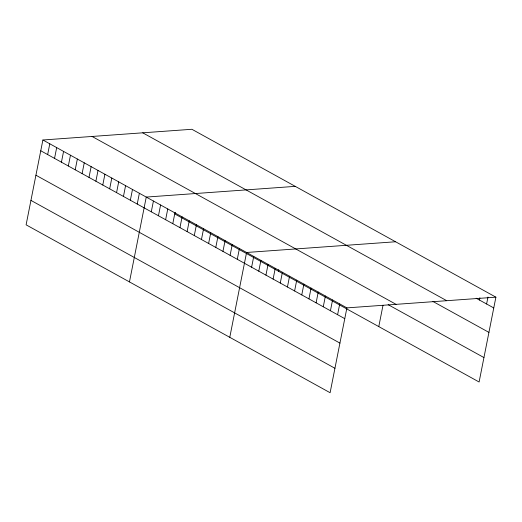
<?xml version="1.0" encoding="UTF-8"?>
<svg xmlns="http://www.w3.org/2000/svg" width="522" height="522" viewBox="0 0 522 522"><rect width="100%" height="100%" fill="white"/><g stroke="black" fill="none" stroke-linecap="round" stroke-linejoin="round"><path stroke-width="0.78" d="M42.895 139.994L26.1 224.832L330.1 392.72L346.902 307.882L42.895 139.994L191.9 129.28L495.9 297.168L479.105 382.006L175.098 214.118L175.412 212.539M47.652 154.577L49.792 143.798M54.542 158.388L56.683 147.609M61.433 162.192L63.573 151.413M68.33 165.996L70.463 155.217M75.22 169.8L77.354 159.021M82.111 173.611L84.244 162.825M89.001 177.415L91.135 166.635M95.891 181.219L98.025 170.44M102.782 185.023L104.915 174.244M109.672 188.827L111.806 178.048M116.563 192.638L118.696 181.858M123.453 196.442L125.587 185.662M130.343 200.246L132.477 189.466M137.234 204.05L139.367 193.27M129.463 281.913L146.258 197.075L295.256 186.361M151.289 211.815L153.422 201.035M158.453 215.769L160.593 204.989M165.624 219.729L167.758 208.95M172.789 223.684L174.922 212.904M179.953 227.644L182.087 216.865M187.117 231.598L189.251 220.819M194.282 235.559L196.422 224.78M201.453 239.513L203.587 228.734M208.617 243.474L210.751 232.695M215.782 247.428L217.915 236.649M222.946 251.389L225.08 240.609M230.111 255.343L232.244 244.564M237.282 259.303L239.415 248.524M229.778 337.316L246.58 252.478L395.578 241.764M251.611 267.218L253.744 256.439M258.775 271.172L260.909 260.393M265.939 275.133L268.073 264.354M273.11 279.087L275.244 268.308M278.461 271.199L278.774 269.62M280.275 283.048L282.409 272.269M287.439 287.002L289.573 276.223M294.604 290.963L296.737 280.183M301.768 294.917L303.902 284.138M308.939 298.878L311.073 288.098M316.104 302.832L318.237 292.052M323.268 306.792L325.402 296.013M330.433 310.747L332.566 299.967M337.597 314.707L339.731 303.928M378.783 326.602L382.998 305.318M479.431 300.033L479.894 297.723M486.602 303.987L487.972 297.057M346.902 307.882L495.9 297.168M476.175 298.232L493.766 307.947M142.728 132.816L446.728 300.705M432.901 301.448L488.925 332.383M92.068 136.457L396.067 304.346M388.179 304.678L483.94 357.563M40.762 150.773L344.768 318.661M35.927 175.216L339.926 343.104M30.942 200.396L334.941 368.284"/></g></svg>
